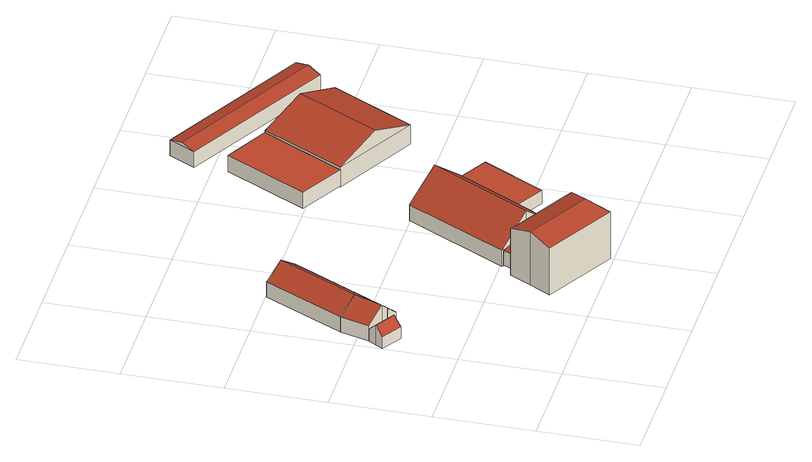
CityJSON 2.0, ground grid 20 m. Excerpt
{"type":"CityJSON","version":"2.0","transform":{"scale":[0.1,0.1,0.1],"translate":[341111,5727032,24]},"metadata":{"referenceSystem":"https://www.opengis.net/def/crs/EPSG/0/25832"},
"CityObjects":{
"building1":{"type":"Building","attributes":{"Geometrietyp2DReferenz":"3000","Gemeindeschluessel":"05170048","function":"31001_2723","roofType":"3100","measuredHeight":4.39},"address":[{"country":"Germany","locality":"Wesel","thoroughfareNumber":"32","thoroughfareName":"Loher Weg"}],"geometry":[{"type":"Solid","lod":"2","boundaries":[[[[0,1,2,3]],[[4,5,1,0]],[[6,7,5,4]],[[8,9,7,6]],[[10,11,9,8]],[[12,13,11,10]],[[3,2,13,12]],[[8,6,4,0,10]],[[3,12,10,0]],[[1,5,7,9,11,13,2]]]],"semantics":{"surfaces":[{"type":"WallSurface"},{"type":"RoofSurface"},{"type":"GroundSurface"}],"values":[[0,0,0,0,0,0,0,1,1,2]]}}]},
"building2":{"type":"Building","attributes":{"Geometrietyp2DReferenz":"3000","Gemeindeschluessel":"05170048","function":"31001_2723","roofType":"3100","measuredHeight":6.23},"address":[{"country":"Germany","locality":"Wesel","thoroughfareNumber":"32","thoroughfareName":"Loher Weg"}],"geometry":[{"type":"Solid","lod":"2","boundaries":[[[[14,5,15,16]],[[17,18,5,14]],[[19,20,18,17]],[[21,22,20,19]],[[23,24,22,21]],[[25,9,24,23]],[[26,7,9,25]],[[16,15,7,26]],[[17,14,16,19]],[[26,25,23,21,19,16]],[[5,18,20,22,24,9,7,15]]]],"semantics":{"surfaces":[{"type":"WallSurface"},{"type":"RoofSurface"},{"type":"GroundSurface"}],"values":[[0,0,0,0,0,0,0,0,1,1,2]]}}]},
"building3":{"type":"Building","attributes":{"Geometrietyp2DReferenz":"3000","Gemeindeschluessel":"05170048","function":"31001_2723","roofType":"3100","measuredHeight":6.23},"address":[{"country":"Germany","locality":"Wesel","thoroughfareNumber":"32","thoroughfareName":"Loher Weg"}],"geometry":[{"type":"Solid","lod":"2","boundaries":[[[[21,22,27,28]],[[17,18,22,21]],[[29,30,18,17]],[[28,27,30,29]],[[21,19,17]],[[29,31,28]],[[28,31,19,21]],[[17,19,31,29]],[[22,18,30,27]]]],"semantics":{"surfaces":[{"type":"WallSurface"},{"type":"RoofSurface"},{"type":"GroundSurface"}],"values":[[0,0,0,0,0,0,1,1,2]]}}]},
"building4":{"type":"Building","attributes":{"name":"Gut Loh","Geometrietyp2DReferenz":"3000","Gemeindeschluessel":"05170048","function":"31001_1210","roofType":"5000","measuredHeight":11.95},"address":[{"country":"Germany","locality":"Wesel","thoroughfareNumber":"32","thoroughfareName":"Loher Weg"}],"geometry":[{"type":"Solid","lod":"2","boundaries":[[[[32,33,34,35]],[[36,37,33,32]],[[38,39,37,36]],[[40,41,39,38]],[[42,43,41,40]],[[44,45,43,42]],[[35,34,45,44]],[[32,35,44,46]],[[44,42,46]],[[42,40,38,36,32,46]],[[33,37,39,41,43,45,34]]]],"semantics":{"surfaces":[{"type":"WallSurface"},{"type":"RoofSurface"},{"type":"GroundSurface"}],"values":[[0,0,0,0,0,0,0,1,1,1,2]]}}]},
"building5":{"type":"Building","attributes":{"Geometrietyp2DReferenz":"3000","Gemeindeschluessel":"05170048","function":"31001_1210","roofType":"3100","measuredHeight":4.53},"address":[{"country":"Germany","locality":"Wesel","thoroughfareNumber":"32","thoroughfareName":"Loher Weg"}],"geometry":[{"type":"Solid","lod":"2","boundaries":[[[[47,48,49,50]],[[51,52,48,47]],[[53,54,52,51]],[[50,49,54,53]],[[47,55,51]],[[53,56,50]],[[50,56,55,47]],[[51,55,56,53]],[[48,52,54,49]]]],"semantics":{"surfaces":[{"type":"WallSurface"},{"type":"RoofSurface"},{"type":"GroundSurface"}],"values":[[0,0,0,0,0,0,1,1,2]]}}]},
"building6":{"type":"Building","attributes":{"Geometrietyp2DReferenz":"3000","Gemeindeschluessel":"05170048","function":"31001_2724","roofType":"3100","measuredHeight":9.1},"address":[{"country":"Germany","locality":"Wesel","thoroughfareNumber":"32","thoroughfareName":"Loher Weg"}],"geometry":[{"type":"Solid","lod":"2","boundaries":[[[[57,58,59,60]],[[61,62,58,57]],[[63,64,62,61]],[[65,66,64,63]],[[67,66,65]],[[68,69,66,67]],[[70,71,69,68]],[[72,73,71,70]],[[74,75,73,72]],[[60,59,75,74]],[[60,74,72,70,68,57]],[[67,65,63,61,57,68]],[[58,62,64,66,69,71,73,75,59]]]],"semantics":{"surfaces":[{"type":"WallSurface"},{"type":"RoofSurface"},{"type":"GroundSurface"}],"values":[[0,0,0,0,0,0,0,0,0,0,1,1,2]]}}]},
"building7":{"type":"Building","attributes":{"Geometrietyp2DReferenz":"3000","Gemeindeschluessel":"05170048","function":"31001_1210","roofType":"1000","measuredHeight":2.92},"address":[{"country":"Germany","locality":"Wesel","thoroughfareNumber":"32","thoroughfareName":"Loher Weg"}],"geometry":[{"type":"Solid","lod":"2","boundaries":[[[[76,77,71,78]],[[79,80,77,76]],[[81,73,80,79]],[[78,71,73,81]],[[79,76,78,81]],[[77,80,73,71]]]],"semantics":{"surfaces":[{"type":"WallSurface"},{"type":"RoofSurface"},{"type":"GroundSurface"}],"values":[[0,0,0,0,1,2]]}}]},
"building8":{"type":"Building","attributes":{"Geometrietyp2DReferenz":"3000","Gemeindeschluessel":"05170048","function":"31001_2724","roofType":"1000","measuredHeight":3.61},"address":[{"country":"Germany","locality":"Wesel","thoroughfareNumber":"32","thoroughfareName":"Loher Weg"}],"geometry":[{"type":"Solid","lod":"2","boundaries":[[[[82,83,84,85]],[[86,87,83,82]],[[88,89,87,86]],[[90,91,89,88]],[[85,84,91,90]],[[88,86,82,85,90]],[[83,87,89,91,84]]]],"semantics":{"surfaces":[{"type":"WallSurface"},{"type":"RoofSurface"},{"type":"GroundSurface"}],"values":[[0,0,0,0,0,1,2]]}}]},
"building9":{"type":"Building","attributes":{"Geometrietyp2DReferenz":"3000","Gemeindeschluessel":"05170048","function":"31001_2720","roofType":"3100","measuredHeight":7.83},"address":[{"country":"Germany","locality":"Wesel","thoroughfareNumber":"32","thoroughfareName":"Loher Weg"}],"geometry":[{"type":"Solid","lod":"2","boundaries":[[[[92,93,94,95]],[[96,97,93,92]],[[98,99,97,96]],[[95,94,99,98]],[[92,100,96]],[[98,101,95]],[[95,101,100,92]],[[96,100,101,98]],[[93,97,99,94]]]],"semantics":{"surfaces":[{"type":"WallSurface"},{"type":"RoofSurface"},{"type":"GroundSurface"}],"values":[[0,0,0,0,0,0,1,1,2]]}}]},
"building10":{"type":"Building","attributes":{"Geometrietyp2DReferenz":"3000","Gemeindeschluessel":"05170048","function":"31001_2724","roofType":"3100","measuredHeight":4.32},"address":[{"country":"Germany","locality":"Wesel","thoroughfareNumber":"32","thoroughfareName":"Loher Weg"}],"geometry":[{"type":"Solid","lod":"2","boundaries":[[[[102,103,104,105]],[[106,107,103,102]],[[108,109,107,106]],[[105,104,109,108]],[[102,110,106]],[[108,111,105]],[[105,111,110,102]],[[106,110,111,108]],[[103,107,109,104]]]],"semantics":{"surfaces":[{"type":"WallSurface"},{"type":"RoofSurface"},{"type":"GroundSurface"}],"values":[[0,0,0,0,0,0,1,1,2]]}}]}
},
"vertices":[
[10,361,51],[10,361,7],[1,346,7],[1,346,33],[20,377,33],[20,377,7],[61,352,33],[61,352,7],[60,350,35],[60,350,7],[52,337,51],[52,337,7],[42,321,33],[42,321,7],
[20,377,40],[50,359,7],[50,359,70],[37,436,40],[37,436,7],[73,418,70],[73,418,7],[109,400,40],[109,400,7],[78,339,40],[78,339,7],[60,350,58],[61,352,58],
[190,562,7],[190,562,40],[118,598,40],[118,598,7],[154,580,70],
[267,128,132],[267,128,13],[243,85,13],[243,85,117],[291,172,117],[291,172,13],[304,164,117],[304,164,13],[419,102,117],[419,102,13],[438,92,117],[438,92,13],[391,5,117],[391,5,13],[401,55,132],
[419,102,48],[419,102,15],[434,130,15],[434,130,48],[304,164,48],[304,164,15],[318,192,48],[318,192,15],[361,133,60],[376,161,60],
[375,162,104],[375,162,13],[434,130,13],[434,130,50],[318,192,52],[318,192,13],[315,195,49],[315,195,13],[425,400,48],[425,400,13],[425,400,49],[485,367,104],[485,367,13],[546,335,49],[546,335,13],[478,208,49],[478,208,13],[435,129,49],[435,129,13],
[609,300,42],[609,300,13],[546,335,42],[541,174,42],[541,174,13],[478,208,42],
[507,770,47],[507,770,11],[419,603,11],[419,603,47],[598,722,47],[598,722,11],[599,721,47],[599,721,11],[510,554,47],[510,554,11],
[682,462,52],[682,462,9],[771,630,9],[771,630,52],[510,554,52],[510,554,9],[599,721,52],[599,721,9],[596,508,87],[685,675,87],
[513,836,40],[513,836,5],[824,671,5],[824,671,40],[542,890,40],[542,890,5],[853,725,40],[853,725,5],[527,863,48],[839,698,48]
]}
